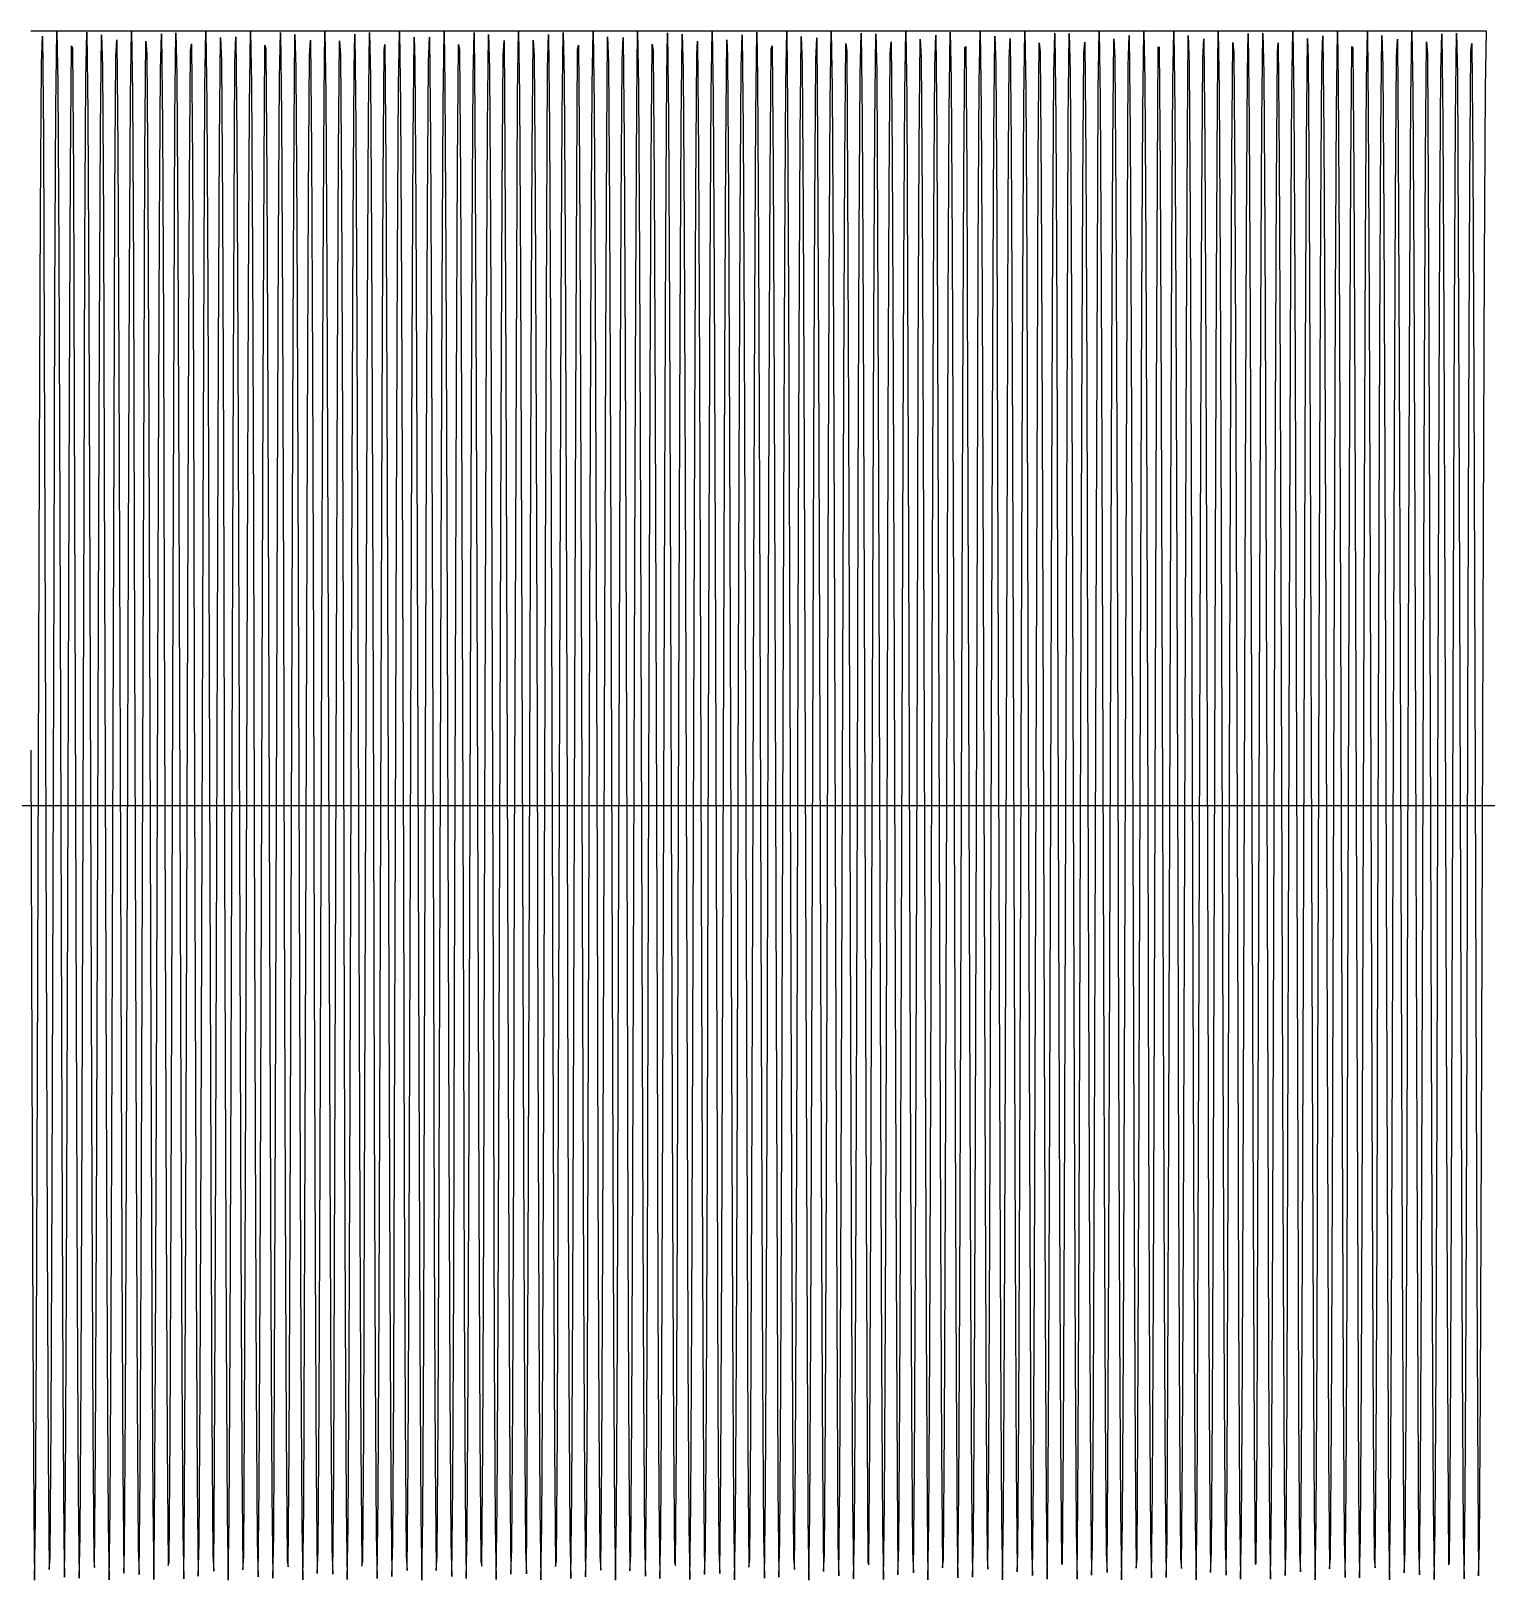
# Model space of a CAD drawing. Header units: metres. Extents: x 5 to 509, y -1 to 159.
# Drawn here: x 260 to 275.04, y 121 to 137 of the extents above; entities that cross this region are included whole.
import ezdxf

# ---------------------------------------------------------------- set-up
doc = ezdxf.new("R2010")
doc.units = ezdxf.units.M
doc.linetypes.add('DASHED', pattern=[0.6, 0.35, -0.25])
doc.layers.add('BASE', color=8, linetype='Continuous')
doc.layers.add('WAVE', color=7, linetype='Continuous')

msp = doc.modelspace()

# ---------------------------------------------------------------- linework, layer by layer
at = {"layer": 'BASE'}
msp.add_line((29, 129), (501, 129), dxfattribs=at)
at = {"layer": 'WAVE', "linetype": 'DASHED'}
msp.add_lwpolyline([(259.998, 137), (260.008, 137), (260.018, 137), (260.028, 137), (260.038, 137), (260.048, 137), (260.058, 137), (260.068, 137), (260.078, 137), (260.088, 137), (260.098, 137), (260.108, 137), (260.118, 137), (260.128, 137), (260.138, 137), (260.148, 137), (260.158, 137), (260.168, 137), (260.178, 137), (260.188, 137), (260.198, 137), (260.208, 137), (260.218, 137), (260.228, 137), (260.238, 137), (260.248, 137), (260.258, 137), (260.268, 137), (260.278, 137), (260.288, 137), (260.298, 137), (260.308, 137), (260.318, 137), (260.328, 137), (260.338, 137), (260.348, 137), (260.358, 137), (260.368, 137), (260.378, 137), (260.388, 137), (260.398, 137), (260.408, 137), (260.418, 137), (260.428, 137), (260.438, 137), (260.448, 137), (260.458, 137), (260.468, 137), (260.478, 137), (260.488, 137), (260.498, 137), (260.508, 137), (260.518, 137), (260.528, 137), (260.538, 137), (260.548, 137), (260.558, 137), (260.568, 137), (260.578, 137), (260.588, 137), (260.598, 137), (260.608, 137), (260.618, 137), (260.628, 137), (260.638, 137), (260.648, 137), (260.658, 137), (260.668, 137), (260.678, 137), (260.688, 137), (260.698, 137), (260.708, 137), (260.718, 137), (260.728, 137), (260.738, 137), (260.748, 137), (260.758, 137), (260.768, 137), (260.778, 137), (260.788, 137), (260.798, 137), (260.808, 137), (260.818, 137), (260.828, 137), (260.838, 137), (260.848, 137), (260.858, 137), (260.868, 137), (260.878, 137), (260.888, 137), (260.898, 137), (260.908, 137), (260.918, 137), (260.928, 137), (260.938, 137), (260.948, 137), (260.958, 137), (260.968, 137), (260.978, 137), (260.988, 137), (260.998, 137), (261.008, 137), (261.018, 137), (261.028, 137), (261.038, 137), (261.048, 137), (261.058, 137), (261.068, 137), (261.078, 137), (261.088, 137), (261.098, 137), (261.108, 137), (261.118, 137), (261.128, 137), (261.138, 137), (261.148, 137), (261.158, 137), (261.168, 137), (261.178, 137), (261.188, 137), (261.198, 137), (261.208, 137), (261.218, 137), (261.228, 137), (261.238, 137), (261.248, 137), (261.258, 137), (261.268, 137), (261.278, 137), (261.288, 137), (261.298, 137), (261.308, 137), (261.318, 137), (261.328, 137), (261.338, 137), (261.348, 137), (261.358, 137), (261.368, 137), (261.378, 137), (261.388, 137), (261.398, 137), (261.408, 137), (261.418, 137), (261.428, 137), (261.438, 137), (261.448, 137), (261.458, 137), (261.468, 137), (261.478, 137), (261.488, 137), (261.498, 137), (261.508, 137), (261.518, 137), (261.528, 137), (261.538, 137), (261.548, 137), (261.558, 137), (261.568, 137), (261.578, 137), (261.588, 137), (261.598, 137), (261.608, 137), (261.618, 137), (261.628, 137), (261.638, 137), (261.648, 137), (261.658, 137), (261.668, 137), (261.678, 137), (261.688, 137), (261.698, 137), (261.708, 137), (261.718, 137), (261.728, 137), (261.738, 137), (261.748, 137), (261.758, 137), (261.768, 137), (261.778, 137), (261.788, 137), (261.798, 137), (261.808, 137), (261.818, 137), (261.828, 137), (261.838, 137), (261.848, 137), (261.858, 137), (261.868, 137), (261.878, 137), (261.888, 137), (261.898, 137), (261.908, 137), (261.918, 137), (261.928, 137), (261.938, 137), (261.948, 137), (261.958, 137), (261.968, 137), (261.978, 137), (261.988, 137), (261.998, 137), (262.008, 137), (262.018, 137), (262.028, 137), (262.038, 137), (262.048, 137), (262.058, 137), (262.068, 137), (262.078, 137), (262.088, 137), (262.098, 137), (262.108, 137), (262.118, 137), (262.128, 137), (262.138, 137), (262.148, 137), (262.158, 137), (262.168, 137), (262.178, 137), (262.188, 137), (262.198, 137), (262.208, 137), (262.218, 137), (262.228, 137), (262.238, 137), (262.248, 137), (262.258, 137), (262.268, 137), (262.278, 137), (262.288, 137), (262.298, 137), (262.308, 137), (262.318, 137), (262.328, 137), (262.338, 137), (262.348, 137), (262.358, 137), (262.368, 137), (262.378, 137), (262.388, 137), (262.398, 137), (262.408, 137), (262.418, 137), (262.428, 137), (262.438, 137), (262.448, 137), (262.458, 137), (262.468, 137), (262.478, 137), (262.488, 137), (262.498, 137), (262.508, 137), (262.518, 137), (262.528, 137), (262.538, 137), (262.548, 137), (262.558, 137), (262.568, 137), (262.578, 137), (262.588, 137), (262.598, 137), (262.608, 137), (262.618, 137), (262.628, 137), (262.638, 137), (262.648, 137), (262.658, 137), (262.668, 137), (262.678, 137), (262.688, 137), (262.698, 137), (262.708, 137), (262.718, 137), (262.728, 137), (262.738, 137), (262.748, 137), (262.758, 137), (262.768, 137), (262.778, 137), (262.788, 137), (262.798, 137), (262.808, 137), (262.818, 137), (262.828, 137), (262.838, 137), (262.848, 137), (262.858, 137), (262.868, 137), (262.878, 137), (262.888, 137), (262.898, 137), (262.908, 137), (262.918, 137), (262.928, 137), (262.938, 137), (262.948, 137), (262.958, 137), (262.968, 137), (262.978, 137), (262.988, 137), (262.998, 137), (263.008, 137), (263.018, 137), (263.028, 137), (263.038, 137), (263.048, 137), (263.058, 137), (263.068, 137), (263.078, 137), (263.088, 137), (263.098, 137), (263.108, 137), (263.118, 137), (263.128, 137), (263.138, 137), (263.148, 137), (263.158, 137), (263.168, 137), (263.178, 137), (263.188, 137), (263.198, 137), (263.208, 137), (263.218, 137), (263.228, 137), (263.238, 137), (263.248, 137), (263.258, 137), (263.268, 137), (263.278, 137), (263.288, 137), (263.298, 137), (263.308, 137), (263.318, 137), (263.328, 137), (263.338, 137), (263.348, 137), (263.358, 137), (263.368, 137), (263.378, 137), (263.388, 137), (263.398, 137), (263.408, 137), (263.418, 137), (263.428, 137), (263.438, 137), (263.448, 137), (263.458, 137), (263.468, 137), (263.478, 137), (263.488, 137), (263.498, 137), (263.508, 137), (263.518, 137), (263.528, 137), (263.538, 137), (263.548, 137), (263.558, 137), (263.568, 137), (263.578, 137), (263.588, 137), (263.598, 137), (263.608, 137), (263.618, 137), (263.628, 137), (263.638, 137), (263.648, 137), (263.658, 137), (263.668, 137), (263.678, 137), (263.688, 137), (263.698, 137), (263.708, 137), (263.718, 137), (263.728, 137), (263.738, 137), (263.748, 137), (263.758, 137), (263.768, 137), (263.778, 137), (263.788, 137), (263.798, 137), (263.808, 137), (263.818, 137), (263.828, 137), (263.838, 137), (263.848, 137), (263.858, 137), (263.868, 137), (263.878, 137), (263.888, 137), (263.898, 137), (263.908, 137), (263.918, 137), (263.928, 137), (263.938, 137), (263.948, 137), (263.958, 137), (263.968, 137), (263.978, 137), (263.988, 137), (263.998, 137), (264.008, 137), (264.018, 137), (264.028, 137), (264.038, 137), (264.048, 137), (264.058, 137), (264.068, 137), (264.078, 137), (264.088, 137), (264.098, 137), (264.108, 137), (264.118, 137), (264.128, 137), (264.138, 137), (264.148, 137), (264.158, 137), (264.168, 137), (264.178, 137), (264.188, 137), (264.198, 137), (264.208, 137), (264.218, 137), (264.228, 137), (264.238, 137), (264.248, 137), (264.258, 137), (264.268, 137), (264.278, 137), (264.288, 137), (264.298, 137), (264.308, 137), (264.318, 137), (264.328, 137), (264.338, 137), (264.348, 137), (264.358, 137), (264.368, 137), (264.378, 137), (264.388, 137), (264.398, 137), (264.408, 137), (264.418, 137), (264.428, 137), (264.438, 137), (264.448, 137), (264.458, 137), (264.468, 137), (264.478, 137), (264.488, 137), (264.498, 137), (264.508, 137), (264.518, 137), (264.528, 137), (264.538, 137), (264.548, 137), (264.558, 137), (264.568, 137), (264.578, 137), (264.588, 137), (264.598, 137), (264.608, 137), (264.618, 137), (264.628, 137), (264.638, 137), (264.648, 137), (264.658, 137), (264.668, 137), (264.678, 137), (264.688, 137), (264.698, 137), (264.708, 137), (264.718, 137), (264.728, 137), (264.738, 137), (264.748, 137), (264.758, 137), (264.768, 137), (264.778, 137), (264.788, 137), (264.798, 137), (264.808, 137), (264.818, 137), (264.828, 137), (264.838, 137), (264.848, 137), (264.858, 137), (264.868, 137), (264.878, 137), (264.888, 137), (264.898, 137), (264.908, 137), (264.918, 137), (264.928, 137), (264.938, 137), (264.948, 137), (264.958, 137), (264.968, 137), (264.978, 137), (264.988, 137), (264.998, 137), (265.009, 137), (265.019, 137), (265.029, 137), (265.039, 137), (265.049, 137), (265.059, 137), (265.069, 137), (265.079, 137), (265.089, 137), (265.099, 137), (265.109, 137), (265.119, 137), (265.129, 137), (265.139, 137), (265.149, 137), (265.159, 137), (265.169, 137), (265.179, 137), (265.189, 137), (265.199, 137), (265.209, 137), (265.219, 137), (265.229, 137), (265.239, 137), (265.249, 137), (265.259, 137), (265.269, 137), (265.279, 137), (265.289, 137), (265.299, 137), (265.309, 137), (265.319, 137), (265.329, 137), (265.339, 137), (265.349, 137), (265.359, 137), (265.369, 137), (265.379, 137), (265.389, 137), (265.399, 137), (265.409, 137), (265.419, 137), (265.429, 137), (265.439, 137), (265.449, 137), (265.459, 137), (265.469, 137), (265.479, 137), (265.489, 137), (265.499, 137), (265.509, 137), (265.519, 137), (265.529, 137), (265.539, 137), (265.549, 137), (265.559, 137), (265.569, 137), (265.579, 137), (265.589, 137), (265.599, 137), (265.609, 137), (265.619, 137), (265.629, 137), (265.639, 137), (265.649, 137), (265.659, 137), (265.669, 137), (265.679, 137), (265.689, 137), (265.699, 137), (265.709, 137), (265.719, 137), (265.729, 137), (265.739, 137), (265.749, 137), (265.759, 137), (265.769, 137), (265.779, 137), (265.789, 137), (265.799, 137), (265.809, 137), (265.819, 137), (265.829, 137), (265.839, 137), (265.849, 137), (265.859, 137), (265.869, 137), (265.879, 137), (265.889, 137), (265.899, 137), (265.909, 137), (265.919, 137), (265.929, 137), (265.939, 137), (265.949, 137), (265.959, 137), (265.969, 137), (265.979, 137), (265.989, 137), (265.999, 137), (266.009, 137), (266.019, 137), (266.029, 137), (266.039, 137), (266.049, 137), (266.059, 137), (266.069, 137), (266.079, 137), (266.089, 137), (266.099, 137), (266.109, 137), (266.119, 137), (266.129, 137), (266.139, 137), (266.149, 137), (266.159, 137), (266.169, 137), (266.179, 137), (266.189, 137), (266.199, 137), (266.209, 137), (266.219, 137), (266.229, 137), (266.239, 137), (266.249, 137), (266.259, 137), (266.269, 137), (266.279, 137), (266.289, 137), (266.299, 137), (266.309, 137), (266.319, 137), (266.329, 137), (266.339, 137), (266.349, 137), (266.359, 137), (266.369, 137), (266.379, 137), (266.389, 137), (266.399, 137), (266.409, 137), (266.419, 137), (266.429, 137), (266.439, 137), (266.449, 137), (266.459, 137), (266.469, 137), (266.479, 137), (266.489, 137), (266.499, 137), (266.509, 137), (266.519, 137), (266.529, 137), (266.539, 137), (266.549, 137), (266.559, 137), (266.569, 137), (266.579, 137), (266.589, 137), (266.599, 137), (266.609, 137), (266.619, 137), (266.629, 137), (266.639, 137), (266.649, 137), (266.659, 137), (266.669, 137), (266.679, 137), (266.689, 137), (266.699, 137), (266.709, 137), (266.719, 137), (266.729, 137), (266.739, 137), (266.749, 137), (266.759, 137), (266.769, 137), (266.779, 137), (266.789, 137), (266.799, 137), (266.809, 137), (266.819, 137), (266.829, 137), (266.839, 137), (266.849, 137), (266.859, 137), (266.869, 137), (266.879, 137), (266.889, 137), (266.899, 137), (266.909, 137), (266.919, 137), (266.929, 137), (266.939, 137), (266.949, 137), (266.959, 137), (266.969, 137), (266.979, 137), (266.989, 137), (266.999, 137), (267.009, 137), (267.019, 137), (267.029, 137), (267.039, 137), (267.049, 137), (267.059, 137), (267.069, 137), (267.079, 137), (267.089, 137), (267.099, 137), (267.109, 137), (267.119, 137), (267.129, 137), (267.139, 137), (267.149, 137), (267.159, 137), (267.169, 137), (267.179, 137), (267.189, 137), (267.199, 137), (267.209, 137), (267.219, 137), (267.229, 137), (267.239, 137), (267.249, 137), (267.259, 137), (267.269, 137), (267.279, 137), (267.289, 137), (267.299, 137), (267.309, 137), (267.319, 137), (267.329, 137), (267.339, 137), (267.349, 137), (267.359, 137), (267.369, 137), (267.379, 137), (267.389, 137), (267.399, 137), (267.409, 137), (267.419, 137), (267.429, 137), (267.439, 137), (267.449, 137), (267.459, 137), (267.469, 137), (267.479, 137), (267.489, 137), (267.499, 137), (267.509, 137), (267.519, 137), (267.529, 137), (267.539, 137), (267.549, 137), (267.559, 137), (267.569, 137), (267.579, 137), (267.589, 137), (267.599, 137), (267.609, 137), (267.619, 137), (267.629, 137), (267.639, 137), (267.649, 137), (267.659, 137), (267.669, 137), (267.679, 137), (267.689, 137), (267.699, 137), (267.709, 137), (267.719, 137), (267.729, 137), (267.739, 137), (267.749, 137), (267.759, 137), (267.769, 137), (267.779, 137), (267.789, 137), (267.799, 137), (267.809, 137), (267.819, 137), (267.829, 137), (267.839, 137), (267.849, 137), (267.859, 137), (267.869, 137), (267.879, 137), (267.889, 137), (267.899, 137), (267.909, 137), (267.919, 137), (267.929, 137), (267.939, 137), (267.949, 137), (267.959, 137), (267.969, 137), (267.979, 137), (267.989, 137), (267.999, 137), (268.009, 137), (268.019, 137), (268.029, 137), (268.039, 137), (268.049, 137), (268.059, 137), (268.069, 137), (268.079, 137), (268.089, 137), (268.099, 137), (268.109, 137), (268.119, 137), (268.129, 137), (268.139, 137), (268.149, 137), (268.159, 137), (268.169, 137), (268.179, 137), (268.189, 137), (268.199, 137), (268.209, 137), (268.219, 137), (268.229, 137), (268.239, 137), (268.249, 137), (268.259, 137), (268.269, 137), (268.279, 137), (268.289, 137), (268.299, 137), (268.309, 137), (268.319, 137), (268.329, 137), (268.339, 137), (268.349, 137), (268.359, 137), (268.369, 137), (268.379, 137), (268.389, 137), (268.399, 137), (268.409, 137), (268.419, 137), (268.429, 137), (268.439, 137), (268.449, 137), (268.459, 137), (268.469, 137), (268.479, 137), (268.489, 137), (268.499, 137), (268.509, 137), (268.519, 137), (268.529, 137), (268.539, 137), (268.549, 137), (268.559, 137), (268.569, 137), (268.579, 137), (268.589, 137), (268.599, 137), (268.609, 137), (268.619, 137), (268.629, 137), (268.639, 137), (268.649, 137), (268.659, 137), (268.669, 137), (268.679, 137), (268.689, 137), (268.699, 137), (268.709, 137), (268.719, 137), (268.729, 137), (268.739, 137), (268.749, 137), (268.759, 137), (268.769, 137), (268.779, 137), (268.789, 137), (268.799, 137), (268.809, 137), (268.819, 137), (268.829, 137), (268.839, 137), (268.849, 137), (268.859, 137), (268.869, 137), (268.879, 137), (268.889, 137), (268.899, 137), (268.909, 137), (268.919, 137), (268.929, 137), (268.939, 137), (268.949, 137), (268.959, 137), (268.969, 137), (268.979, 137), (268.989, 137), (268.999, 137), (269.009, 137), (269.019, 137), (269.029, 137), (269.039, 137), (269.049, 137), (269.059, 137), (269.069, 137), (269.079, 137), (269.089, 137), (269.099, 137), (269.109, 137), (269.119, 137), (269.129, 137), (269.139, 137), (269.149, 137), (269.159, 137), (269.169, 137), (269.179, 137), (269.189, 137), (269.199, 137), (269.209, 137), (269.219, 137), (269.229, 137), (269.239, 137), (269.249, 137), (269.259, 137), (269.269, 137), (269.279, 137), (269.289, 137), (269.299, 137), (269.309, 137), (269.319, 137), (269.329, 137), (269.339, 137), (269.349, 137), (269.359, 137), (269.369, 137), (269.379, 137), (269.389, 137), (269.399, 137), (269.409, 137), (269.419, 137), (269.429, 137), (269.439, 137), (269.449, 137), (269.459, 137), (269.469, 137), (269.479, 137), (269.489, 137), (269.499, 137), (269.509, 137), (269.519, 137), (269.529, 137), (269.539, 137), (269.549, 137), (269.559, 137), (269.569, 137), (269.579, 137), (269.589, 137), (269.599, 137), (269.609, 137), (269.619, 137), (269.629, 137), (269.639, 137), (269.649, 137), (269.659, 137), (269.669, 137), (269.679, 137), (269.689, 137), (269.699, 137), (269.709, 137), (269.719, 137), (269.729, 137), (269.739, 137), (269.749, 137), (269.759, 137), (269.769, 137), (269.779, 137), (269.789, 137), (269.799, 137), (269.809, 137), (269.819, 137), (269.829, 137), (269.839, 137), (269.849, 137), (269.859, 137), (269.869, 137), (269.879, 137), (269.889, 137), (269.899, 137), (269.909, 137), (269.919, 137), (269.929, 137), (269.939, 137), (269.949, 137), (269.959, 137), (269.969, 137), (269.979, 137), (269.989, 137), (269.999, 137), (270.009, 137), (270.019, 137), (270.029, 137), (270.039, 137), (270.049, 137), (270.059, 137), (270.069, 137), (270.079, 137), (270.089, 137), (270.099, 137), (270.109, 137), (270.119, 137), (270.129, 137), (270.139, 137), (270.149, 137), (270.159, 137), (270.169, 137), (270.179, 137), (270.189, 137), (270.199, 137), (270.209, 137), (270.219, 137), (270.229, 137), (270.239, 137), (270.249, 137), (270.259, 137), (270.269, 137), (270.279, 137), (270.289, 137), (270.299, 137), (270.309, 137), (270.319, 137), (270.329, 137), (270.339, 137), (270.349, 137), (270.359, 137), (270.369, 137), (270.379, 137), (270.389, 137), (270.399, 137), (270.409, 137), (270.419, 137), (270.429, 137), (270.439, 137), (270.449, 137), (270.459, 137), (270.469, 137), (270.479, 137), (270.489, 137), (270.499, 137), (270.509, 137), (270.519, 137), (270.529, 137), (270.539, 137), (270.549, 137), (270.559, 137), (270.569, 137), (270.579, 137), (270.589, 137), (270.599, 137), (270.609, 137), (270.619, 137), (270.629, 137), (270.639, 137), (270.649, 137), (270.659, 137), (270.669, 137), (270.679, 137), (270.689, 137), (270.699, 137), (270.709, 137), (270.719, 137), (270.729, 137), (270.739, 137), (270.749, 137), (270.759, 137), (270.769, 137), (270.779, 137), (270.789, 137), (270.799, 137), (270.809, 137), (270.819, 137), (270.829, 137), (270.839, 137), (270.849, 137), (270.859, 137), (270.869, 137), (270.879, 137), (270.889, 137), (270.899, 137), (270.909, 137), (270.919, 137), (270.929, 137), (270.939, 137), (270.949, 137), (270.959, 137), (270.969, 137), (270.979, 137), (270.989, 137), (270.999, 137), (271.009, 137), (271.019, 137), (271.029, 137), (271.039, 137), (271.049, 137), (271.059, 137), (271.069, 137), (271.079, 137), (271.089, 137), (271.099, 137), (271.109, 137), (271.119, 137), (271.129, 137), (271.139, 137), (271.149, 137), (271.159, 137), (271.169, 137), (271.179, 137), (271.189, 137), (271.199, 137), (271.209, 137), (271.219, 137), (271.229, 137), (271.239, 137), (271.249, 137), (271.259, 137), (271.269, 137), (271.279, 137), (271.289, 137), (271.299, 137), (271.309, 137), (271.319, 137), (271.329, 137), (271.339, 137), (271.349, 137), (271.359, 137), (271.369, 137), (271.379, 137), (271.389, 137), (271.399, 137), (271.409, 137), (271.419, 137), (271.429, 137), (271.439, 137), (271.449, 137), (271.459, 137), (271.469, 137), (271.479, 137), (271.489, 137), (271.499, 137), (271.509, 137), (271.519, 137), (271.529, 137), (271.539, 137), (271.549, 137), (271.559, 137), (271.569, 137), (271.579, 137), (271.589, 137), (271.599, 137), (271.609, 137), (271.619, 137), (271.629, 137), (271.639, 137), (271.649, 137), (271.659, 137), (271.669, 137), (271.679, 137), (271.689, 137), (271.699, 137), (271.709, 137), (271.719, 137), (271.729, 137), (271.739, 137), (271.749, 137), (271.759, 137), (271.769, 137), (271.779, 137), (271.789, 137), (271.799, 137), (271.809, 137), (271.819, 137), (271.829, 137), (271.839, 137), (271.849, 137), (271.859, 137), (271.869, 137), (271.879, 137), (271.889, 137), (271.899, 137), (271.909, 137), (271.919, 137), (271.929, 137), (271.939, 137), (271.949, 137), (271.959, 137), (271.969, 137), (271.979, 137), (271.989, 137), (271.999, 137), (272.009, 137), (272.019, 137), (272.029, 137), (272.039, 137), (272.049, 137), (272.059, 137), (272.069, 137), (272.079, 137), (272.089, 137), (272.099, 137), (272.109, 137), (272.119, 137), (272.129, 137), (272.139, 137), (272.149, 137), (272.159, 137), (272.169, 137), (272.179, 137), (272.189, 137), (272.199, 137), (272.209, 137), (272.219, 137), (272.229, 137), (272.239, 137), (272.249, 137), (272.259, 137), (272.269, 137), (272.279, 137), (272.289, 137), (272.299, 137), (272.309, 137), (272.319, 137), (272.329, 137), (272.339, 137), (272.349, 137), (272.359, 137), (272.369, 137), (272.379, 137), (272.389, 137), (272.399, 137), (272.409, 137), (272.419, 137), (272.429, 137), (272.439, 137), (272.449, 137), (272.459, 137), (272.469, 137), (272.479, 137), (272.489, 137), (272.499, 137), (272.509, 137), (272.519, 137), (272.529, 137), (272.539, 137), (272.549, 137), (272.559, 137), (272.569, 137), (272.579, 137), (272.589, 137), (272.599, 137), (272.609, 137), (272.619, 137), (272.629, 137), (272.639, 137), (272.649, 137), (272.659, 137), (272.669, 137), (272.679, 137), (272.689, 137), (272.699, 137), (272.709, 137), (272.719, 137), (272.729, 137), (272.739, 137), (272.749, 137), (272.759, 137), (272.769, 137), (272.779, 137), (272.789, 137), (272.799, 137), (272.809, 137), (272.819, 137), (272.829, 137), (272.839, 137), (272.849, 137), (272.859, 137), (272.869, 137), (272.879, 137), (272.889, 137), (272.899, 137), (272.909, 137), (272.919, 137), (272.929, 137), (272.939, 137), (272.949, 137), (272.959, 137), (272.969, 137), (272.979, 137), (272.989, 137), (272.999, 137), (273.009, 137), (273.019, 137), (273.029, 137), (273.039, 137), (273.049, 137), (273.059, 137), (273.069, 137), (273.079, 137), (273.089, 137), (273.099, 137), (273.109, 137), (273.119, 137), (273.129, 137), (273.139, 137), (273.149, 137), (273.159, 137), (273.169, 137), (273.179, 137), (273.189, 137), (273.199, 137), (273.209, 137), (273.219, 137), (273.229, 137), (273.239, 137), (273.249, 137), (273.259, 137), (273.269, 137), (273.279, 137), (273.289, 137), (273.299, 137), (273.309, 137), (273.319, 137), (273.329, 137), (273.339, 137), (273.349, 137), (273.359, 137), (273.369, 137), (273.379, 137), (273.389, 137), (273.399, 137), (273.409, 137), (273.419, 137), (273.429, 137), (273.439, 137), (273.449, 137), (273.459, 137), (273.469, 137), (273.479, 137), (273.489, 137), (273.499, 137), (273.509, 137), (273.519, 137), (273.529, 137), (273.539, 137), (273.549, 137), (273.559, 137), (273.569, 137), (273.579, 137), (273.589, 137), (273.599, 137), (273.609, 137), (273.619, 137), (273.629, 137), (273.639, 137), (273.649, 137), (273.659, 137), (273.669, 137), (273.679, 137), (273.689, 137), (273.699, 137), (273.709, 137), (273.719, 137), (273.729, 137), (273.739, 137), (273.749, 137), (273.759, 137), (273.769, 137), (273.779, 137), (273.789, 137), (273.799, 137), (273.809, 137), (273.819, 137), (273.829, 137), (273.839, 137), (273.849, 137), (273.859, 137), (273.869, 137), (273.879, 137), (273.889, 137), (273.899, 137), (273.909, 137), (273.919, 137), (273.929, 137), (273.939, 137), (273.949, 137), (273.959, 137), (273.969, 137), (273.979, 137), (273.989, 137), (273.999, 137), (274.009, 137), (274.019, 137), (274.029, 137), (274.039, 137), (274.049, 137), (274.059, 137), (274.069, 137), (274.079, 137), (274.089, 137), (274.099, 137), (274.109, 137), (274.119, 137), (274.129, 137), (274.139, 137), (274.149, 137), (274.159, 137), (274.169, 137), (274.179, 137), (274.189, 137), (274.199, 137), (274.209, 137), (274.219, 137), (274.229, 137), (274.239, 137), (274.249, 137), (274.259, 137), (274.269, 137), (274.279, 137), (274.289, 137), (274.299, 137), (274.309, 137), (274.319, 137), (274.329, 137), (274.339, 137), (274.349, 137), (274.359, 137), (274.369, 137), (274.379, 137), (274.389, 137), (274.399, 137), (274.409, 137), (274.419, 137), (274.429, 137), (274.439, 137), (274.449, 137), (274.459, 137), (274.469, 137), (274.479, 137), (274.489, 137), (274.499, 137), (274.509, 137), (274.519, 137), (274.529, 137), (274.539, 137), (274.549, 137), (274.559, 137), (274.569, 137), (274.579, 137), (274.589, 137), (274.599, 137), (274.609, 137), (274.619, 137), (274.629, 137), (274.639, 137), (274.649, 137), (274.659, 137), (274.669, 137), (274.679, 137), (274.689, 137), (274.699, 137), (274.709, 137), (274.719, 137), (274.729, 137), (274.739, 137), (274.749, 137), (274.759, 137), (274.769, 137), (274.779, 137), (274.789, 137), (274.799, 137), (274.809, 137), (274.819, 137), (274.829, 137), (274.839, 137), (274.849, 137), (274.859, 137), (274.869, 137), (274.879, 137), (274.889, 137), (274.899, 137), (274.909, 137), (274.919, 137), (274.929, 137), (274.939, 137), (274.949, 137), (274.959, 137), (274.969, 137), (274.979, 137), (274.989, 137), (274.999, 137), (275.009, 137), (275.019, 137), (275.029, 137), (275.039, 137)], dxfattribs=at)
at = {"layer": 'WAVE'}
msp.add_lwpolyline([(259.998, 129.571), (260.008, 126.355), (260.018, 123.574), (260.028, 121.685), (260.038, 121), (260.048, 121.631), (260.058, 123.474), (260.068, 126.226), (260.078, 129.435), (260.088, 132.571), (260.098, 135.121), (260.108, 136.663), (260.118, 136.945), (260.128, 135.92), (260.138, 133.756), (260.148, 130.81), (260.158, 127.566), (260.168, 124.558), (260.178, 122.281), (260.188, 121.109), (260.198, 121.235), (260.208, 122.639), (260.218, 125.089), (260.228, 128.182), (260.238, 131.41), (260.248, 134.242), (260.258, 136.211), (260.268, 136.994), (260.278, 136.462), (260.288, 134.702), (260.298, 132.005), (260.308, 128.813), (260.318, 125.652), (260.328, 123.041), (260.338, 121.411), (260.348, 121.03), (260.358, 121.959), (260.368, 124.047), (260.378, 126.95), (260.388, 130.189), (260.398, 133.234), (260.408, 135.581), (260.418, 136.846), (260.428, 136.821), (260.438, 135.508), (260.448, 133.125), (260.458, 130.064), (260.468, 126.827), (260.478, 123.948), (260.488, 121.9), (260.498, 121.02), (260.508, 121.453), (260.518, 123.127), (260.528, 125.767), (260.538, 128.94), (260.548, 132.122), (260.558, 134.791), (260.568, 136.507), (260.578, 136.988), (260.588, 136.155), (260.598, 134.145), (260.608, 131.289), (260.618, 128.056), (260.628, 124.978), (260.638, 122.563), (260.648, 121.206), (260.658, 121.131), (260.668, 122.351), (260.678, 124.664), (260.688, 127.691), (260.698, 130.934), (260.708, 133.858), (260.718, 135.983), (260.728, 136.959), (260.738, 136.626), (260.748, 135.038), (260.758, 132.457), (260.768, 129.308), (260.778, 126.108), (260.788, 123.383), (260.798, 121.583), (260.808, 121.002), (260.818, 121.738), (260.828, 123.668), (260.838, 126.475), (260.848, 129.698), (260.858, 132.806), (260.868, 135.287), (260.878, 136.735), (260.888, 136.91), (260.898, 135.784), (260.908, 133.541), (260.918, 130.552), (260.928, 127.308), (260.938, 124.341), (260.948, 122.142), (260.958, 121.07), (260.968, 121.303), (260.978, 122.802), (260.988, 125.321), (260.998, 128.445), (261.008, 131.66), (261.018, 134.438), (261.028, 136.321), (261.038, 137), (261.048, 136.363), (261.058, 134.514), (261.068, 131.758), (261.078, 128.549), (261.088, 125.414), (261.098, 122.869), (261.108, 121.332), (261.118, 121.057), (261.128, 122.088), (261.138, 124.257), (261.148, 127.206), (261.158, 130.45), (261.168, 133.455), (261.178, 135.728), (261.188, 136.894), (261.198, 136.761), (261.208, 135.351), (261.218, 132.897), (261.228, 129.802), (261.238, 126.574), (261.248, 123.746), (261.258, 121.782), (261.268, 121.006), (261.278, 121.544), (261.288, 123.309), (261.298, 126.011), (261.308, 129.204), (261.318, 132.363), (261.328, 134.969), (261.338, 136.594), (261.348, 136.969), (261.358, 136.033), (261.368, 133.94), (261.378, 131.035), (261.388, 127.794), (261.398, 124.753), (261.408, 122.409), (261.418, 121.15), (261.428, 121.183), (261.438, 122.501), (261.448, 124.889), (261.458, 127.952), (261.468, 131.189), (261.478, 134.065), (261.488, 136.108), (261.498, 136.981), (261.508, 136.542), (261.518, 134.862), (261.528, 132.218), (261.538, 129.044), (261.548, 125.863), (261.558, 123.198), (261.568, 121.488), (261.578, 121.013), (261.588, 121.852), (261.598, 123.868), (261.608, 126.727), (261.618, 129.96), (261.628, 133.036), (261.638, 135.447), (261.648, 136.798), (261.658, 136.866), (261.668, 135.64), (261.678, 133.322), (261.688, 130.292), (261.698, 127.051), (261.708, 124.129), (261.718, 122.009), (261.728, 121.039), (261.738, 121.379), (261.748, 122.972), (261.758, 125.557), (261.768, 128.709), (261.778, 131.908), (261.788, 134.629), (261.798, 136.423), (261.808, 136.997), (261.818, 136.255), (261.828, 134.32), (261.838, 131.509), (261.848, 128.286), (261.858, 125.18), (261.868, 122.702), (261.878, 121.261), (261.888, 121.093), (261.898, 122.225), (261.908, 124.472), (261.918, 127.464), (261.928, 130.708), (261.938, 133.672), (261.948, 135.867), (261.958, 136.932), (261.968, 136.693), (261.978, 135.187), (261.988, 132.665), (261.998, 129.539), (262.008, 126.324), (262.018, 123.55), (262.028, 121.672), (262.038, 121), (262.048, 121.644), (262.058, 123.498), (262.068, 126.257), (262.078, 129.467), (262.088, 132.601), (262.098, 135.142), (262.108, 136.673), (262.118, 136.941), (262.128, 135.903), (262.138, 133.73), (262.148, 130.778), (262.158, 127.534), (262.168, 124.531), (262.178, 122.263), (262.188, 121.104), (262.198, 121.243), (262.208, 122.659), (262.218, 125.117), (262.228, 128.215), (262.238, 131.441), (262.248, 134.266), (262.258, 136.225), (262.268, 136.995), (262.278, 136.45), (262.288, 134.679), (262.298, 131.974), (262.308, 128.78), (262.318, 125.622), (262.328, 123.02), (262.338, 121.401), (262.348, 121.033), (262.358, 121.975), (262.368, 124.073), (262.378, 126.981), (262.388, 130.222), (262.398, 133.261), (262.408, 135.6), (262.418, 136.853), (262.428, 136.814), (262.438, 135.489), (262.448, 133.097), (262.458, 130.031), (262.468, 126.796), (262.478, 123.923), (262.488, 121.885), (262.498, 121.018), (262.508, 121.463), (262.518, 123.149), (262.528, 125.797), (262.538, 128.972), (262.548, 132.152), (262.558, 134.813), (262.568, 136.518), (262.578, 136.986), (262.588, 136.14), (262.598, 134.12), (262.608, 131.257), (262.618, 128.023), (262.628, 124.95), (262.638, 122.543), (262.648, 121.198), (262.658, 121.137), (262.668, 122.369), (262.678, 124.692), (262.688, 127.724), (262.698, 130.965), (262.708, 133.884), (262.718, 135.999), (262.728, 136.962), (262.738, 136.616), (262.748, 135.017), (262.758, 132.428), (262.768, 129.275), (262.778, 126.077), (262.788, 123.36), (262.798, 121.57), (262.808, 121.003), (262.818, 121.752), (262.828, 123.692), (262.838, 126.506), (262.848, 129.73), (262.858, 132.834), (262.868, 135.308), (262.878, 136.743), (262.888, 136.905), (262.898, 135.766), (262.908, 133.515), (262.918, 130.52), (262.928, 127.276), (262.938, 124.315), (262.948, 122.125), (262.958, 121.066), (262.968, 121.312), (262.978, 122.823), (262.988, 125.35), (262.998, 128.478), (263.008, 131.691), (263.018, 134.462), (263.028, 136.334), (263.038, 137), (263.048, 136.35), (263.058, 134.49), (263.068, 131.728), (263.078, 128.516), (263.088, 125.385), (263.098, 122.848), (263.108, 121.323), (263.118, 121.061), (263.128, 122.105), (263.138, 124.283), (263.148, 127.238), (263.158, 130.482), (263.168, 133.482), (263.178, 135.745), (263.188, 136.899), (263.198, 136.753), (263.208, 135.331), (263.218, 132.869), (263.228, 129.769), (263.238, 126.543), (263.248, 123.722), (263.258, 121.768), (263.268, 121.004), (263.278, 121.556), (263.288, 123.332), (263.298, 126.041), (263.308, 129.236), (263.318, 132.393), (263.328, 134.991), (263.338, 136.604), (263.348, 136.966), (263.358, 136.017), (263.368, 133.914), (263.378, 131.003), (263.388, 127.762), (263.398, 124.725), (263.408, 122.391), (263.418, 121.144), (263.428, 121.19), (263.438, 122.52), (263.448, 124.917), (263.458, 127.985), (263.468, 131.22), (263.478, 134.09), (263.488, 136.123), (263.498, 136.983), (263.508, 136.531), (263.518, 134.84), (263.528, 132.188), (263.538, 129.011), (263.548, 125.833), (263.558, 123.176), (263.568, 121.477), (263.578, 121.015), (263.588, 121.867), (263.598, 123.893), (263.608, 126.758), (263.618, 129.993), (263.628, 133.064), (263.638, 135.466), (263.648, 136.805), (263.658, 136.86), (263.668, 135.622), (263.678, 133.294), (263.688, 130.26), (263.698, 127.019), (263.708, 124.103), (263.718, 121.994), (263.728, 121.036), (263.738, 121.389), (263.748, 122.994), (263.758, 125.587), (263.768, 128.741), (263.778, 131.938), (263.788, 134.652), (263.798, 136.436), (263.808, 136.996), (263.818, 136.241), (263.828, 134.295), (263.838, 131.478), (263.848, 128.253), (263.858, 125.151), (263.868, 122.682), (263.878, 121.253), (263.888, 121.098), (263.898, 122.242), (263.908, 124.499), (263.918, 127.496), (263.928, 130.74), (263.938, 133.698), (263.948, 135.884), (263.958, 136.936), (263.968, 136.684), (263.978, 135.167), (263.988, 132.635), (263.998, 129.506), (264.008, 126.294), (264.018, 123.526), (264.028, 121.659), (264.038, 121), (264.048, 121.657), (264.058, 123.522), (264.068, 126.288), (264.078, 129.5), (264.088, 132.63), (264.098, 135.163), (264.108, 136.682), (264.118, 136.937), (264.128, 135.887), (264.138, 133.704), (264.148, 130.746), (264.158, 127.502), (264.168, 124.504), (264.178, 122.246), (264.188, 121.099), (264.198, 121.251), (264.208, 122.679), (264.218, 125.146), (264.228, 128.247), (264.238, 131.472), (264.248, 134.291), (264.258, 136.239), (264.268, 136.996), (264.278, 136.438), (264.288, 134.656), (264.298, 131.944), (264.308, 128.747), (264.318, 125.592), (264.328, 122.998), (264.338, 121.391), (264.348, 121.036), (264.358, 121.991), (264.368, 124.099), (264.378, 127.013), (264.388, 130.254), (264.398, 133.289), (264.408, 135.618), (264.418, 136.859), (264.428, 136.807), (264.438, 135.47), (264.448, 133.069), (264.458, 129.999), (264.468, 126.764), (264.478, 123.897), (264.488, 121.87), (264.498, 121.016), (264.508, 121.474), (264.518, 123.171), (264.528, 125.827), (264.538, 129.005), (264.548, 132.182), (264.558, 134.835), (264.568, 136.529), (264.578, 136.984), (264.588, 136.125), (264.598, 134.095), (264.608, 131.226), (264.618, 127.991), (264.628, 124.922), (264.638, 122.524), (264.648, 121.191), (264.658, 121.143), (264.668, 122.387), (264.678, 124.72), (264.688, 127.756), (264.698, 130.997), (264.708, 133.909), (264.718, 136.014), (264.728, 136.965), (264.738, 136.606), (264.748, 134.995), (264.758, 132.398), (264.768, 129.243), (264.778, 126.047), (264.788, 123.337), (264.798, 121.558), (264.808, 121.004), (264.818, 121.765), (264.828, 123.717), (264.838, 126.537), (264.848, 129.763), (264.858, 132.863), (264.868, 135.328), (264.878, 136.751), (264.888, 136.9), (264.898, 135.749), (264.908, 133.488), (264.918, 130.488), (264.928, 127.244), (264.938, 124.288), (264.948, 122.108), (264.958, 121.062), (264.968, 121.321), (264.978, 122.844), (264.988, 125.379), (264.998, 128.51), (265.009, 131.722), (265.019, 134.486), (265.029, 136.347), (265.039, 137), (265.049, 136.337), (265.059, 134.467), (265.069, 131.697), (265.079, 128.484), (265.089, 125.356), (265.099, 122.827), (265.109, 121.314), (265.119, 121.065), (265.129, 122.122), (265.139, 124.31), (265.149, 127.269), (265.159, 130.514), (265.169, 133.509), (265.179, 135.763), (265.189, 136.904), (265.199, 136.745), (265.209, 135.311), (265.219, 132.84), (265.229, 129.737), (265.239, 126.512), (265.249, 123.697), (265.259, 121.754), (265.269, 121.003), (265.279, 121.568), (265.289, 123.355), (265.299, 126.071), (265.309, 129.269), (265.319, 132.422), (265.329, 135.013), (265.339, 136.614), (265.349, 136.963), (265.359, 136.002), (265.369, 133.889), (265.379, 130.971), (265.389, 127.73), (265.399, 124.697), (265.409, 122.373), (265.419, 121.138), (265.429, 121.197), (265.439, 122.539), (265.449, 124.945), (265.459, 128.017), (265.469, 131.251), (265.479, 134.115), (265.489, 136.137), (265.499, 136.985), (265.509, 136.52), (265.519, 134.817), (265.529, 132.158), (265.539, 128.979), (265.549, 125.803), (265.559, 123.153), (265.569, 121.466), (265.579, 121.017), (265.589, 121.882), (265.599, 123.918), (265.609, 126.79), (265.619, 130.025), (265.629, 133.092), (265.639, 135.486), (265.649, 136.812), (265.659, 136.854), (265.669, 135.603), (265.679, 133.267), (265.689, 130.228), (265.699, 126.987), (265.709, 124.078), (265.719, 121.978), (265.729, 121.033), (265.739, 121.399), (265.749, 123.016), (265.759, 125.616), (265.769, 128.774), (265.779, 131.968), (265.789, 134.675), (265.799, 136.448), (265.809, 136.995), (265.819, 136.228), (265.829, 134.271), (265.839, 131.447), (265.849, 128.221), (265.859, 125.123), (265.869, 122.662), (265.879, 121.245), (265.889, 121.103), (265.899, 122.26), (265.909, 124.526), (265.919, 127.528), (265.929, 130.772), (265.939, 133.725), (265.949, 135.9), (265.959, 136.94), (265.969, 136.674), (265.979, 135.146), (265.989, 132.606), (265.999, 129.473), (266.009, 126.263), (266.019, 123.502), (266.029, 121.646), (266.039, 121), (266.049, 121.67), (266.059, 123.545), (266.069, 126.318), (266.079, 129.532), (266.089, 132.659), (266.099, 135.184), (266.109, 136.691), (266.119, 136.933), (266.129, 135.87), (266.139, 133.677), (266.149, 130.715), (266.159, 127.47), (266.169, 124.477), (266.179, 122.228), (266.189, 121.094), (266.199, 121.259), (266.209, 122.699), (266.219, 125.174), (266.229, 128.28), (266.239, 131.503), (266.249, 134.315), (266.259, 136.253), (266.269, 136.997), (266.279, 136.426), (266.289, 134.633), (266.299, 131.914), (266.309, 128.715), (266.319, 125.563), (266.329, 122.977), (266.339, 121.381), (266.349, 121.039), (266.359, 122.006), (266.369, 124.124), (266.379, 127.044), (266.389, 130.286), (266.399, 133.316), (266.409, 135.637), (266.419, 136.865), (266.429, 136.799), (266.439, 135.451), (266.449, 133.041), (266.459, 129.967), (266.469, 126.733), (266.479, 123.872), (266.489, 121.855), (266.499, 121.014), (266.509, 121.486), (266.519, 123.194), (266.529, 125.857), (266.539, 129.038), (266.549, 132.212), (266.559, 134.858), (266.569, 136.54), (266.579, 136.982), (266.589, 136.11), (266.599, 134.07), (266.609, 131.195), (266.619, 127.959), (266.629, 124.894), (266.639, 122.505), (266.649, 121.184), (266.659, 121.149), (266.669, 122.406), (266.679, 124.747), (266.689, 127.788), (266.699, 131.029), (266.709, 133.935), (266.719, 136.03), (266.729, 136.968), (266.739, 136.596), (266.749, 134.974), (266.759, 132.369), (266.769, 129.21), (266.779, 126.016), (266.789, 123.314), (266.799, 121.546), (266.809, 121.005), (266.819, 121.779), (266.829, 123.741), (266.839, 126.568), (266.849, 129.795), (266.859, 132.892), (266.869, 135.348), (266.879, 136.759), (266.889, 136.895), (266.899, 135.731), (266.909, 133.46), (266.919, 130.456), (266.929, 127.212), (266.939, 124.262), (266.949, 122.092), (266.959, 121.058), (266.969, 121.33), (266.979, 122.865), (266.989, 125.408), (266.999, 128.543), (267.009, 131.753), (267.019, 134.509), (267.029, 136.36), (267.039, 137), (267.049, 136.324), (267.059, 134.443), (267.069, 131.666), (267.079, 128.451), (267.089, 125.327), (267.099, 122.806), (267.109, 121.305), (267.119, 121.069), (267.129, 122.138), (267.139, 124.336), (267.149, 127.301), (267.159, 130.546), (267.169, 133.536), (267.179, 135.78), (267.189, 136.909), (267.199, 136.736), (267.209, 135.291), (267.219, 132.811), (267.229, 129.704), (267.239, 126.481), (267.249, 123.673), (267.259, 121.74), (267.269, 121.003), (267.279, 121.58), (267.289, 123.379), (267.299, 126.102), (267.309, 129.302), (267.319, 132.452), (267.329, 135.034), (267.339, 136.624), (267.349, 136.96), (267.359, 135.986), (267.369, 133.863), (267.379, 130.94), (267.389, 127.698), (267.399, 124.67), (267.409, 122.354), (267.419, 121.132), (267.429, 121.204), (267.439, 122.559), (267.449, 124.973), (267.459, 128.05), (267.469, 131.283), (267.479, 134.14), (267.489, 136.152), (267.499, 136.987), (267.509, 136.509), (267.519, 134.795), (267.529, 132.128), (267.539, 128.946), (267.549, 125.773), (267.559, 123.131), (267.569, 121.455), (267.579, 121.019), (267.589, 121.897), (267.599, 123.943), (267.609, 126.821), (267.619, 130.058), (267.629, 133.12), (267.639, 135.505), (267.649, 136.819), (267.659, 136.848), (267.669, 135.585), (267.679, 133.239), (267.689, 130.196), (267.699, 126.956), (267.709, 124.052), (267.719, 121.962), (267.729, 121.03), (267.739, 121.409), (267.749, 123.037), (267.759, 125.646), (267.769, 128.806), (267.779, 131.999), (267.789, 134.698), (267.799, 136.459), (267.809, 136.994), (267.819, 136.213), (267.829, 134.246), (267.839, 131.416), (267.849, 128.188), (267.859, 125.094), (267.869, 122.643), (267.879, 121.237), (267.889, 121.108), (267.899, 122.278), (267.909, 124.553), (267.919, 127.56), (267.929, 130.804), (267.939, 133.751), (267.949, 135.917), (267.959, 136.944), (267.969, 136.665), (267.979, 135.125), (267.989, 132.577), (267.999, 129.441), (268.009, 126.232), (268.019, 123.479), (268.029, 121.634), (268.039, 121), (268.049, 121.683), (268.059, 123.569), (268.069, 126.349), (268.079, 129.565), (268.089, 132.688), (268.099, 135.204), (268.109, 136.7), (268.119, 136.929), (268.129, 135.853), (268.139, 133.65), (268.149, 130.683), (268.159, 127.438), (268.169, 124.45), (268.179, 122.211), (268.189, 121.089), (268.199, 121.268), (268.209, 122.719), (268.219, 125.203), (268.229, 128.312), (268.239, 131.534), (268.249, 134.34), (268.259, 136.266), (268.269, 136.998), (268.279, 136.414), (268.289, 134.61), (268.299, 131.883), (268.309, 128.682), (268.319, 125.533), (268.329, 122.955), (268.339, 121.371), (268.349, 121.042), (268.359, 122.022), (268.369, 124.15), (268.379, 127.076), (268.389, 130.319), (268.399, 133.344), (268.409, 135.655), (268.419, 136.871), (268.429, 136.792), (268.439, 135.431), (268.449, 133.013), (268.459, 129.934), (268.469, 126.702), (268.479, 123.847), (268.489, 121.841), (268.499, 121.012), (268.509, 121.497), (268.519, 123.216), (268.529, 125.887), (268.539, 129.07), (268.549, 132.242), (268.559, 134.88), (268.569, 136.551), (268.579, 136.979), (268.589, 136.095), (268.599, 134.044), (268.609, 131.163), (268.619, 127.926), (268.629, 124.866), (268.639, 122.486), (268.649, 121.177), (268.659, 121.156), (268.669, 122.424), (268.679, 124.775), (268.689, 127.821), (268.699, 131.06), (268.709, 133.961), (268.719, 136.045), (268.729, 136.971), (268.739, 136.585), (268.749, 134.952), (268.759, 132.339), (268.769, 129.177), (268.779, 125.986), (268.789, 123.291), (268.799, 121.535), (268.809, 121.007), (268.819, 121.794), (268.829, 123.766), (268.839, 126.6), (268.849, 129.828), (268.859, 132.92), (268.869, 135.367), (268.879, 136.767), (268.889, 136.889), (268.899, 135.713), (268.909, 133.433), (268.919, 130.424), (268.929, 127.18), (268.939, 124.236), (268.949, 122.075), (268.959, 121.054), (268.969, 121.34), (268.979, 122.886), (268.989, 125.438), (268.999, 128.575), (269.009, 131.783), (269.019, 134.533), (269.029, 136.373), (269.039, 137), (269.049, 136.31), (269.059, 134.419), (269.069, 131.635), (269.079, 128.419), (269.089, 125.298), (269.099, 122.786), (269.109, 121.296), (269.119, 121.073), (269.129, 122.155), (269.139, 124.363), (269.149, 127.333), (269.159, 130.578), (269.169, 133.563), (269.179, 135.798), (269.189, 136.914), (269.199, 136.728), (269.209, 135.271), (269.219, 132.782), (269.229, 129.672), (269.239, 126.45), (269.249, 123.648), (269.259, 121.727), (269.269, 121.002), (269.279, 121.593), (269.289, 123.402), (269.299, 126.132), (269.309, 129.334), (269.319, 132.481), (269.329, 135.056), (269.339, 136.634), (269.349, 136.956), (269.359, 135.97), (269.369, 133.837), (269.379, 130.908), (269.389, 127.665), (269.399, 124.642), (269.409, 122.336), (269.419, 121.126), (269.429, 121.212), (269.439, 122.578), (269.449, 125.001), (269.459, 128.082), (269.469, 131.314), (269.479, 134.165), (269.489, 136.167), (269.499, 136.989), (269.509, 136.497), (269.519, 134.772), (269.529, 132.098), (269.539, 128.913), (269.549, 125.743), (269.559, 123.109), (269.569, 121.444), (269.579, 121.022), (269.589, 121.912), (269.599, 123.968), (269.609, 126.853), (269.619, 130.09), (269.629, 133.148), (269.639, 135.524), (269.649, 136.826), (269.659, 136.841), (269.669, 135.566), (269.679, 133.211), (269.689, 130.163), (269.699, 126.924), (269.709, 124.026), (269.719, 121.947), (269.729, 121.028), (269.739, 121.42), (269.749, 123.059), (269.759, 125.676), (269.769, 128.839), (269.779, 132.029), (269.789, 134.721), (269.799, 136.471), (269.809, 136.993), (269.819, 136.199), (269.829, 134.222), (269.839, 131.385), (269.849, 128.156), (269.859, 125.066), (269.869, 122.623), (269.879, 121.229), (269.889, 121.113), (269.899, 122.295), (269.909, 124.58), (269.919, 127.592), (269.929, 130.836), (269.939, 133.777), (269.949, 135.933), (269.959, 136.948), (269.969, 136.656), (269.979, 135.104), (269.989, 132.548), (269.999, 129.408), (270.009, 126.201), (270.019, 123.455), (270.029, 121.621), (270.039, 121.001), (270.049, 121.696), (270.059, 123.593), (270.069, 126.38), (270.079, 129.598), (270.089, 132.717), (270.099, 135.225), (270.109, 136.709), (270.119, 136.924), (270.129, 135.836), (270.139, 133.624), (270.149, 130.651), (270.159, 127.406), (270.169, 124.423), (270.179, 122.194), (270.189, 121.084), (270.199, 121.276), (270.209, 122.739), (270.219, 125.232), (270.229, 128.345), (270.239, 131.565), (270.249, 134.364), (270.259, 136.28), (270.269, 136.999), (270.279, 136.401), (270.289, 134.586), (270.299, 131.853), (270.309, 128.649), (270.319, 125.504), (270.329, 122.934), (270.339, 121.361), (270.349, 121.046), (270.359, 122.038), (270.369, 124.176), (270.379, 127.108), (270.389, 130.351), (270.399, 133.371), (270.409, 135.673), (270.419, 136.877), (270.429, 136.785), (270.439, 135.412), (270.449, 132.985), (270.459, 129.902), (270.469, 126.67), (270.479, 123.822), (270.489, 121.826), (270.499, 121.01), (270.509, 121.508), (270.519, 123.239), (270.529, 125.918), (270.539, 129.103), (270.549, 132.272), (270.559, 134.902), (270.569, 136.561), (270.579, 136.977), (270.589, 136.08), (270.599, 134.019), (270.609, 131.132), (270.619, 127.894), (270.629, 124.838), (270.639, 122.467), (270.649, 121.17), (270.659, 121.162), (270.669, 122.443), (270.679, 124.803), (270.689, 127.853), (270.699, 131.092), (270.709, 133.986), (270.719, 136.061), (270.729, 136.974), (270.739, 136.575), (270.749, 134.93), (270.759, 132.309), (270.769, 129.145), (270.779, 125.956), (270.789, 123.268), (270.799, 121.523), (270.809, 121.008), (270.819, 121.808), (270.829, 123.791), (270.839, 126.631), (270.849, 129.86), (270.859, 132.949), (270.869, 135.387), (270.879, 136.775), (270.889, 136.884), (270.899, 135.696), (270.909, 133.406), (270.919, 130.392), (270.929, 127.148), (270.939, 124.21), (270.949, 122.059), (270.959, 121.05), (270.969, 121.349), (270.979, 122.907), (270.989, 125.467), (270.999, 128.608), (271.009, 131.814), (271.019, 134.557), (271.029, 136.385), (271.039, 136.999), (271.049, 136.297), (271.059, 134.395), (271.069, 131.605), (271.079, 128.386), (271.089, 125.269), (271.099, 122.765), (271.109, 121.287), (271.119, 121.078), (271.129, 122.172), (271.139, 124.389), (271.149, 127.365), (271.159, 130.61), (271.169, 133.59), (271.179, 135.815), (271.189, 136.918), (271.199, 136.72), (271.209, 135.251), (271.219, 132.754), (271.229, 129.639), (271.239, 126.419), (271.249, 123.624), (271.259, 121.713), (271.269, 121.001), (271.279, 121.605), (271.289, 123.425), (271.299, 126.163), (271.309, 129.367), (271.319, 132.511), (271.329, 135.077), (271.339, 136.644), (271.349, 136.953), (271.359, 135.954), (271.369, 133.811), (271.379, 130.876), (271.389, 127.633), (271.399, 124.615), (271.409, 122.318), (271.419, 121.121), (271.429, 121.219), (271.439, 122.598), (271.449, 125.03), (271.459, 128.115), (271.469, 131.345), (271.479, 134.19), (271.489, 136.181), (271.499, 136.991), (271.509, 136.486), (271.519, 134.75), (271.529, 132.067), (271.539, 128.881), (271.549, 125.713), (271.559, 123.087), (271.569, 121.433), (271.579, 121.024), (271.589, 121.927), (271.599, 123.994), (271.609, 126.884), (271.619, 130.122), (271.629, 133.176), (271.639, 135.543), (271.649, 136.833), (271.659, 136.835), (271.669, 135.548), (271.679, 133.183), (271.689, 130.131), (271.699, 126.893), (271.709, 124.001), (271.719, 121.931), (271.729, 121.025), (271.739, 121.43), (271.749, 123.081), (271.759, 125.705), (271.769, 128.872), (271.779, 132.059), (271.789, 134.743), (271.799, 136.483), (271.809, 136.991), (271.819, 136.185), (271.829, 134.197), (271.839, 131.354), (271.849, 128.123), (271.859, 125.037), (271.869, 122.603), (271.879, 121.221), (271.889, 121.119), (271.899, 122.313), (271.909, 124.608), (271.919, 127.624), (271.929, 130.868), (271.939, 133.804), (271.949, 135.949), (271.959, 136.952), (271.969, 136.646), (271.979, 135.083), (271.989, 132.519), (271.999, 129.376), (272.009, 126.171), (272.019, 123.432), (272.029, 121.608), (272.039, 121.001), (272.049, 121.71), (272.059, 123.618), (272.069, 126.411), (272.079, 129.63), (272.089, 132.746), (272.099, 135.245), (272.109, 136.717), (272.119, 136.92), (272.129, 135.819), (272.139, 133.597), (272.149, 130.619), (272.159, 127.374), (272.169, 124.397), (272.179, 122.177), (272.189, 121.079), (272.199, 121.285), (272.209, 122.759), (272.219, 125.261), (272.229, 128.377), (272.239, 131.596), (272.249, 134.388), (272.259, 136.293), (272.269, 136.999), (272.279, 136.389), (272.289, 134.563), (272.299, 131.822), (272.309, 128.617), (272.319, 125.475), (272.329, 122.912), (272.339, 121.352), (272.349, 121.049), (272.359, 122.054), (272.369, 124.202), (272.379, 127.14), (272.389, 130.383), (272.399, 133.399), (272.409, 135.691), (272.419, 136.882), (272.429, 136.777), (272.439, 135.392), (272.449, 132.956), (272.459, 129.869), (272.469, 126.639), (272.479, 123.798), (272.489, 121.812), (272.499, 121.008), (272.509, 121.52), (272.519, 123.262), (272.529, 125.948), (272.539, 129.136), (272.549, 132.301), (272.559, 134.924), (272.569, 136.572), (272.579, 136.974), (272.589, 136.065), (272.599, 133.993), (272.609, 131.1), (272.619, 127.862), (272.629, 124.81), (272.639, 122.448), (272.649, 121.164), (272.659, 121.169), (272.669, 122.462), (272.679, 124.831), (272.689, 127.885), (272.699, 131.123), (272.709, 134.012), (272.719, 136.076), (272.729, 136.976), (272.739, 136.564), (272.749, 134.908), (272.759, 132.28), (272.769, 129.112), (272.779, 125.926), (272.789, 123.245), (272.799, 121.511), (272.809, 121.01), (272.819, 121.822), (272.829, 123.816), (272.839, 126.662), (272.849, 129.893), (272.859, 132.977), (272.869, 135.407), (272.879, 136.783), (272.889, 136.878), (272.899, 135.678), (272.909, 133.379), (272.919, 130.359), (272.929, 127.116), (272.939, 124.183), (272.949, 122.043), (272.959, 121.046), (272.969, 121.359), (272.979, 122.928), (272.989, 125.496), (272.999, 128.641), (273.009, 131.844), (273.019, 134.58), (273.029, 136.398), (273.039, 136.999), (273.049, 136.284), (273.059, 134.37), (273.069, 131.574), (273.079, 128.354), (273.089, 125.24), (273.099, 122.745), (273.109, 121.278), (273.119, 121.083), (273.129, 122.189), (273.139, 124.416), (273.149, 127.397), (273.159, 130.642), (273.169, 133.617), (273.179, 135.832), (273.189, 136.923), (273.199, 136.711), (273.209, 135.23), (273.219, 132.725), (273.229, 129.606), (273.239, 126.388), (273.249, 123.6), (273.259, 121.7), (273.269, 121.001), (273.279, 121.617), (273.289, 123.449), (273.299, 126.193), (273.309, 129.399), (273.319, 132.54), (273.329, 135.098), (273.339, 136.653), (273.349, 136.949), (273.359, 135.937), (273.369, 133.784), (273.379, 130.844), (273.389, 127.601), (273.399, 124.588), (273.409, 122.3), (273.419, 121.115), (273.429, 121.227), (273.439, 122.617), (273.449, 125.058), (273.459, 128.147), (273.469, 131.376), (273.479, 134.215), (273.489, 136.195), (273.499, 136.992), (273.509, 136.474), (273.519, 134.727), (273.529, 132.037), (273.539, 128.848), (273.549, 125.684), (273.559, 123.065), (273.569, 121.423), (273.579, 121.027), (273.589, 121.943), (273.599, 124.019), (273.609, 126.916), (273.619, 130.155), (273.629, 133.204), (273.639, 135.561), (273.649, 136.839), (273.659, 136.828), (273.669, 135.529), (273.679, 133.156), (273.689, 130.099), (273.699, 126.861), (273.709, 123.975), (273.719, 121.916), (273.729, 121.022), (273.739, 121.441), (273.749, 123.103), (273.759, 125.735), (273.769, 128.904), (273.779, 132.089), (273.789, 134.766), (273.799, 136.494), (273.809, 136.99), (273.819, 136.171), (273.829, 134.172), (273.839, 131.322), (273.849, 128.091), (273.859, 125.009), (273.869, 122.583), (273.879, 121.214), (273.889, 121.125), (273.899, 122.331), (273.909, 124.635), (273.919, 127.657), (273.929, 130.899), (273.939, 133.83), (273.949, 135.965), (273.959, 136.955), (273.969, 136.636), (273.979, 135.061), (273.989, 132.489), (273.999, 129.343), (274.009, 126.14), (274.019, 123.408), (274.029, 121.596), (274.039, 121.002), (274.049, 121.723), (274.059, 123.642), (274.069, 126.442), (274.079, 129.663), (274.089, 132.775), (274.099, 135.266), (274.109, 136.726), (274.119, 136.915), (274.129, 135.802), (274.139, 133.57), (274.149, 130.587), (274.159, 127.342), (274.169, 124.37), (274.179, 122.16), (274.189, 121.075), (274.199, 121.293), (274.209, 122.78), (274.219, 125.29), (274.229, 128.41), (274.239, 131.627), (274.249, 134.412), (274.259, 136.307), (274.269, 137), (274.279, 136.376), (274.289, 134.539), (274.299, 131.791), (274.309, 128.584), (274.319, 125.445), (274.329, 122.891), (274.339, 121.342), (274.349, 121.053), (274.359, 122.071), (274.369, 124.229), (274.379, 127.171), (274.389, 130.415), (274.399, 133.426), (274.409, 135.709), (274.419, 136.888), (274.429, 136.769), (274.439, 135.373), (274.449, 132.928), (274.459, 129.837), (274.469, 126.608), (274.479, 123.773), (274.489, 121.797), (274.499, 121.007), (274.509, 121.531), (274.519, 123.285), (274.529, 125.978), (274.539, 129.168), (274.549, 132.331), (274.559, 134.946), (274.569, 136.583), (274.579, 136.972), (274.589, 136.05), (274.599, 133.968), (274.609, 131.069), (274.619, 127.829), (274.629, 124.782), (274.639, 122.429), (274.649, 121.157), (274.659, 121.175), (274.669, 122.481), (274.679, 124.858), (274.689, 127.918), (274.699, 131.155), (274.709, 134.037), (274.719, 136.091), (274.729, 136.979), (274.739, 136.554), (274.749, 134.886), (274.759, 132.25), (274.769, 129.079), (274.779, 125.895), (274.789, 123.223), (274.799, 121.5), (274.809, 121.011), (274.819, 121.837), (274.829, 123.841), (274.839, 126.693), (274.849, 129.925), (274.859, 133.005), (274.869, 135.426), (274.879, 136.79), (274.889, 136.872), (274.899, 135.66), (274.909, 133.351), (274.919, 130.327), (274.929, 127.085), (274.939, 124.157), (274.949, 122.027), (274.959, 121.043), (274.969, 121.368), (274.979, 122.949), (274.989, 125.526), (274.999, 128.673), (275.009, 131.875), (275.019, 134.604), (275.029, 136.41), (275.039, 136.998)], dxfattribs=at)

doc.saveas('drawing.dxf')
